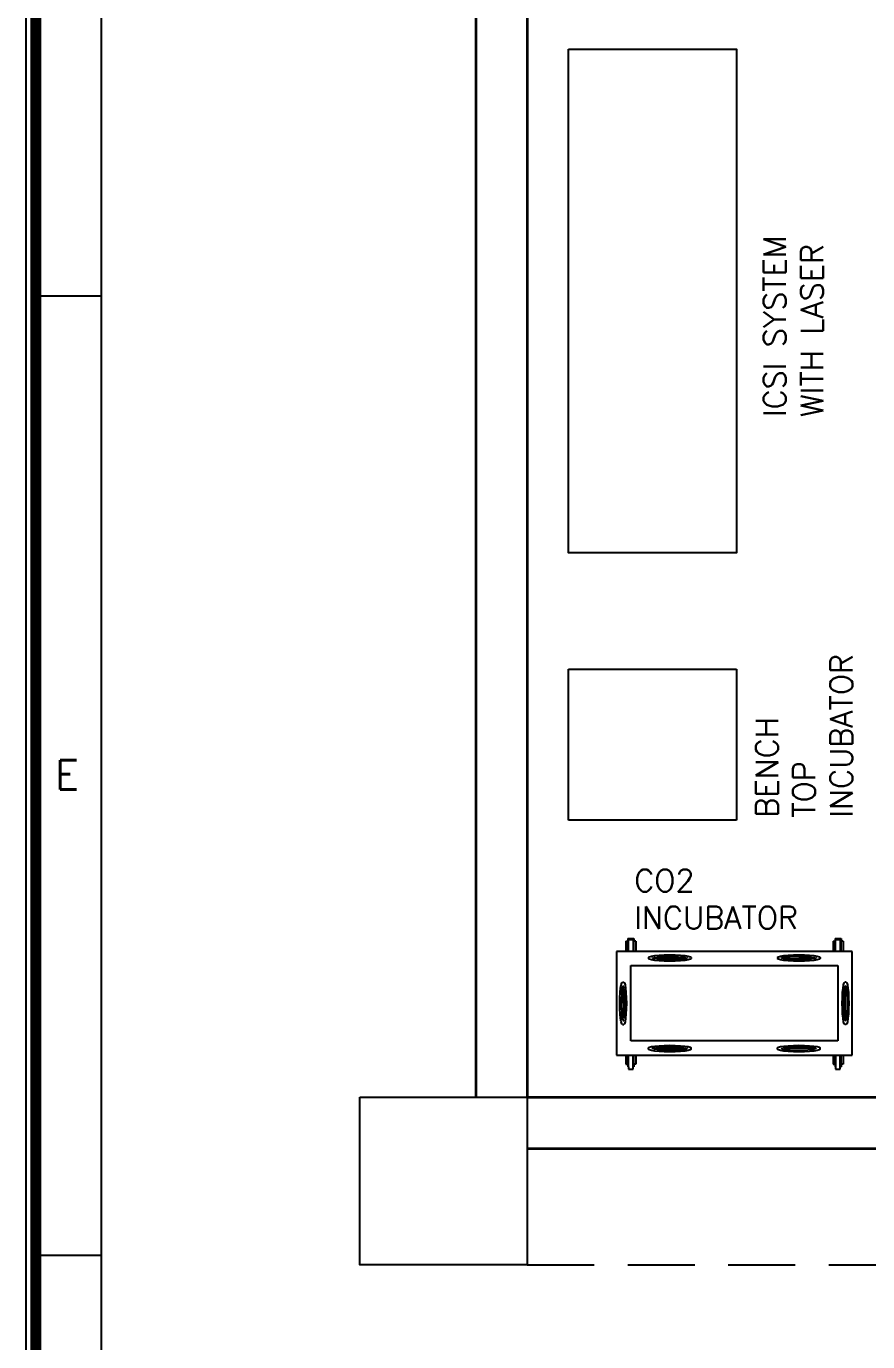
# Model space of a CAD drawing. Extents: x 3485972 to 3601240, y -673889 to -591207.
# Drawn here: x 3485972 to 3489740, y -613114 to -607226 of the extents above; entities that cross this region are included whole.
import ezdxf
from ezdxf.enums import TextEntityAlignment as Align

# ---------------------------------------------------------------- set-up
doc = ezdxf.new("R2010")
doc.units = 0
doc.header["$LTSCALE"] = 6
doc.header["$MEASUREMENT"] = 0
doc.linetypes.add('HIDDEN', pattern=[0.375, 0.25, -0.125])
doc.layers.add('AREA', color=193, linetype='CONTINUOUS', plot=False)
for name, color, linetype in [('Chajja', 7, 'CONTINUOUS'), ('COL', 5, 'CONTINUOUS'), ('equipment desc', 50, 'CONTINUOUS'), ('medical equipment', 4, 'CONTINUOUS'), ('TITLE', 7, 'CONTINUOUS')]:
    doc.layers.add(name, color=color, linetype=linetype)
doc.layers.add('WALL', color=8, linetype='CONTINUOUS', lineweight=35)
doc.styles.add('ROMANS', font='romans.shx')
doc.styles.get("Standard").update_dxf_attribs({"font": 'SIMPLEX'})

# ---------------------------------------------------------------- blocks, each defined once
blk = doc.blocks.new('A$C66962185')
at = {"layer": 'TITLE'}
blk.add_line((2.142, -141176.034), (2.142, -140930.66), dxfattribs=at)
at = {"layer": 'TITLE', "color": 0}
for p, q in [((-0.153, -141053.347), (2.142, -141053.347)), ((0, -141084.592), (2.142, -141084.592))]:
    blk.add_line(p, q, dxfattribs=at)
at = {"layer": 'TITLE', "color": 7, "const_width": 0.355}
blk.add_lwpolyline([(363, -140928.365), (363, -141178.329), (0, -141178.329), (0, -140928.365)], close=True, dxfattribs=at)
at = {"layer": 'TITLE', "color": 0, "style": 'ROMANS'}
blk.add_text('E', height=0.952, dxfattribs=at).set_placement((1.019, -141068.945), align=Align.MIDDLE)

msp = doc.modelspace()

# ---------------------------------------------------------------- linework, layer by layer
at = {"layer": 'AREA'}
for points in [[(3485972.3, -591208), (3535959.9, -591207.2), (3535959.9, -625655.9), (3485972.3, -625656.7)], [(3486015.1, -591250.8), (3535917.2, -591249.9), (3535917.2, -625613.1), (3486015.1, -625613.9)]]:
    msp.add_lwpolyline(points, close=True, dxfattribs=at)
at = {"layer": 'Chajja', "linetype": 'HIDDEN', "ltscale": 200}
msp.add_line((3488215.7, -612770), (3510915.7, -612770), dxfattribs=at)
at = {"layer": 'COL'}
msp.add_lwpolyline([(3487465.7, -612020), (3488215.7, -612020), (3488215.7, -612770), (3487465.7, -612770)], close=True, dxfattribs=at)
at = {"layer": 'medical equipment'}
for p, q in [((3488400.5, -610104.5), (3489153, -610104.5)), ((3488400.5, -610779.2), (3488400.5, -610104.5)), ((3489153, -610104.5), (3489153, -610779.2)), ((3489153, -610779.2), (3488400.5, -610779.2)), ((3488666.5, -611309.9), (3488693, -611309.9)), ((3488666.5, -611309.9), (3488666.5, -611321.2)), ((3488693, -611309.9), (3488693, -611321.2)), ((3489594.4, -611309.9), (3489620.9, -611309.9)), ((3489594.4, -611309.9), (3489594.4, -611321.2)), ((3489620.9, -611309.9), (3489620.9, -611321.2)), ((3488615.4, -611367.6), (3488615.4, -611831.6)), ((3488657.6, -611367.6), (3488615.4, -611367.6)), ((3488657.6, -611321.2), (3488666.5, -611321.2)), ((3488657.6, -611321.2), (3488657.6, -611367.6)), ((3488666.5, -611367.6), (3488657.6, -611367.6)), ((3488666.5, -611321.2), (3488666.5, -611367.6)), ((3488668.1, -611367.6), (3488666.5, -611367.6)), ((3488689.2, -611314.9), (3488668.1, -611314.9)), ((3488668.1, -611367.6), (3488668.1, -611314.9)), ((3488689.2, -611367.6), (3488668.1, -611367.6)), ((3488689.2, -611314.9), (3488689.2, -611367.6)), ((3488693, -611367.6), (3488689.2, -611367.6)), ((3488701.9, -611321.2), (3488693, -611321.2)), ((3488693, -611367.6), (3488693, -611321.2)), ((3488701.9, -611367.6), (3488693, -611367.6)), ((3488701.9, -611321.2), (3488701.9, -611367.6)), ((3489585.5, -611367.6), (3488701.9, -611367.6)), ((3489585.5, -611321.2), (3489594.4, -611321.2)), ((3489585.5, -611321.2), (3489585.5, -611367.6)), ((3489594.4, -611367.6), (3489585.5, -611367.6)), ((3489594.4, -611321.2), (3489594.4, -611367.6)), ((3489596.1, -611367.6), (3489594.4, -611367.6)), ((3489617.1, -611314.9), (3489596.1, -611314.9)), ((3489596.1, -611367.6), (3489596.1, -611314.9)), ((3489617.1, -611367.6), (3489596.1, -611367.6)), ((3489617.1, -611314.9), (3489617.1, -611367.6)), ((3489620.9, -611367.6), (3489617.1, -611367.6)), ((3489629.8, -611321.2), (3489620.9, -611321.2)), ((3489620.9, -611367.6), (3489620.9, -611321.2)), ((3489629.8, -611367.6), (3489620.9, -611367.6)), ((3489629.8, -611321.2), (3489629.8, -611367.6)), ((3489669.9, -611367.6), (3489629.8, -611367.6)), ((3489669.9, -611831.6), (3489669.9, -611367.6)), ((3488758.6, -611394.3), (3488761.9, -611391.2)), ((3488758.6, -611394.3), (3488758.6, -611399.5)), ((3488761.9, -611402.6), (3488758.6, -611399.5)), ((3488761.9, -611391.2), (3488771.3, -611388.4)), ((3488771.3, -611405.5), (3488761.9, -611402.6)), ((3488771.3, -611388.4), (3488786.4, -611385.9)), ((3488786.4, -611407.9), (3488771.3, -611405.5)), ((3488777.3, -611397), (3488774.6, -611399.5)), ((3488777.3, -611397), (3488777.5, -611396.9)), ((3488777.5, -611396.9), (3488785.2, -611394.6)), ((3488777.5, -611396.9), (3488785.2, -611399.2)), ((3488785.2, -611394.6), (3488787, -611394.3)), ((3488797.8, -611401.3), (3488785.2, -611399.2)), ((3488786.4, -611385.9), (3488806.1, -611384)), ((3488806.1, -611409.8), (3488786.4, -611407.9)), ((3488787, -611394.3), (3488797.8, -611392.5)), ((3488797.8, -611396.1), (3488787, -611394.3)), ((3488814.1, -611391), (3488797.8, -611392.5)), ((3488814.1, -611397.6), (3488797.8, -611396.1)), ((3488814.1, -611402.9), (3488797.8, -611401.3)), ((3488806.1, -611384), (3488829.1, -611382.8)), ((3488829.1, -611411), (3488806.1, -611409.8)), ((3488833.2, -611390), (3488814.1, -611391)), ((3488833.2, -611398.6), (3488814.1, -611397.6)), ((3488833.2, -611403.8), (3488814.1, -611402.9)), ((3488829.1, -611382.8), (3488853.7, -611382.4)), ((3488853.7, -611411.4), (3488829.1, -611411)), ((3488853.7, -611389.6), (3488833.2, -611390)), ((3488853.7, -611399), (3488833.2, -611398.6)), ((3488853.7, -611404.2), (3488833.2, -611403.8)), ((3488853.7, -611382.4), (3488878.3, -611382.8)), ((3488874.1, -611390), (3488853.7, -611389.6)), ((3488874.1, -611398.6), (3488853.7, -611399)), ((3488874.1, -611403.8), (3488853.7, -611404.2)), ((3488878.3, -611411), (3488853.7, -611411.4)), ((3488874.1, -611390), (3488893.2, -611391)), ((3488893.2, -611397.6), (3488874.1, -611398.6)), ((3488893.2, -611402.9), (3488874.1, -611403.8)), ((3488878.3, -611382.8), (3488901.2, -611384)), ((3488901.2, -611409.8), (3488878.3, -611411)), ((3488893.2, -611391), (3488909.6, -611392.5)), ((3488909.6, -611396.1), (3488893.2, -611397.6)), ((3488909.6, -611401.3), (3488893.2, -611402.9)), ((3488901.2, -611384), (3488920.9, -611385.9)), ((3488920.9, -611407.9), (3488901.2, -611409.8)), ((3488920.4, -611394.3), (3488909.6, -611392.5)), ((3488909.6, -611396.1), (3488920.4, -611394.3)), ((3488909.6, -611401.3), (3488922.2, -611399.2)), ((3488922.2, -611394.6), (3488920.4, -611394.3)), ((3488920.9, -611385.9), (3488936, -611388.4)), ((3488936, -611405.5), (3488920.9, -611407.9)), ((3488922.2, -611394.6), (3488929.9, -611396.9)), ((3488922.2, -611399.2), (3488929.9, -611396.9)), ((3488929.9, -611396.9), (3488930.1, -611397)), ((3488932.8, -611399.5), (3488930.1, -611397)), ((3488936, -611388.4), (3488945.5, -611391.2)), ((3488945.5, -611402.6), (3488936, -611405.5)), ((3488945.5, -611391.2), (3488948.7, -611394.3)), ((3488948.7, -611399.5), (3488945.5, -611402.6)), ((3488948.7, -611394.3), (3488948.7, -611399.5)), ((3489336.6, -611394.3), (3489339.8, -611391.2)), ((3489336.6, -611394.3), (3489336.6, -611399.5)), ((3489339.8, -611402.6), (3489336.6, -611399.5)), ((3489339.8, -611391.2), (3489349.3, -611388.4)), ((3489349.3, -611405.5), (3489339.8, -611402.6)), ((3489349.3, -611388.4), (3489364.4, -611385.9)), ((3489364.4, -611407.9), (3489349.3, -611405.5)), ((3489355.2, -611397), (3489352.5, -611399.5)), ((3489355.4, -611396.9), (3489355.2, -611397)), ((3489363.1, -611394.6), (3489355.4, -611396.9)), ((3489363.1, -611399.2), (3489355.4, -611396.9)), ((3489364.9, -611394.3), (3489363.1, -611394.6)), ((3489363.1, -611399.2), (3489375.7, -611401.3)), ((3489364.4, -611385.9), (3489384.1, -611384)), ((3489384.1, -611409.8), (3489364.4, -611407.9)), ((3489375.7, -611392.5), (3489364.9, -611394.3)), ((3489364.9, -611394.3), (3489375.7, -611396.1)), ((3489392.1, -611391), (3489375.7, -611392.5)), ((3489375.7, -611396.1), (3489392.1, -611397.6)), ((3489375.7, -611401.3), (3489392.1, -611402.9)), ((3489384.1, -611384), (3489407, -611382.8)), ((3489407, -611411), (3489384.1, -611409.8)), ((3489411.2, -611390), (3489392.1, -611391)), ((3489392.1, -611397.6), (3489411.2, -611398.6)), ((3489392.1, -611402.9), (3489411.2, -611403.8)), ((3489407, -611382.8), (3489431.6, -611382.4)), ((3489431.6, -611411.4), (3489407, -611411)), ((3489431.6, -611389.6), (3489411.2, -611390)), ((3489411.2, -611398.6), (3489431.6, -611399)), ((3489411.2, -611403.8), (3489431.6, -611404.2)), ((3489431.6, -611382.4), (3489456.2, -611382.8)), ((3489452.1, -611390), (3489431.6, -611389.6)), ((3489452.1, -611398.6), (3489431.6, -611399)), ((3489452.1, -611403.8), (3489431.6, -611404.2)), ((3489456.2, -611411), (3489431.6, -611411.4)), ((3489471.2, -611391), (3489452.1, -611390)), ((3489471.2, -611397.6), (3489452.1, -611398.6)), ((3489471.2, -611402.9), (3489452.1, -611403.8)), ((3489456.2, -611382.8), (3489479.2, -611384)), ((3489479.2, -611409.8), (3489456.2, -611411)), ((3489487.5, -611392.5), (3489471.2, -611391)), ((3489471.2, -611397.6), (3489487.5, -611396.1)), ((3489471.2, -611402.9), (3489487.5, -611401.3)), ((3489479.2, -611384), (3489498.9, -611385.9)), ((3489498.9, -611407.9), (3489479.2, -611409.8)), ((3489487.5, -611392.5), (3489498.3, -611394.3)), ((3489498.3, -611394.3), (3489487.5, -611396.1)), ((3489500.1, -611399.2), (3489487.5, -611401.3)), ((3489498.3, -611394.3), (3489500.1, -611394.6)), ((3489498.9, -611385.9), (3489514, -611388.4)), ((3489514, -611405.5), (3489498.9, -611407.9)), ((3489500.1, -611394.6), (3489507.8, -611396.9)), ((3489500.1, -611399.2), (3489507.8, -611396.9)), ((3489507.8, -611396.9), (3489508, -611397)), ((3489510.7, -611399.5), (3489508, -611397)), ((3489514, -611388.4), (3489523.4, -611391.2)), ((3489523.4, -611402.6), (3489514, -611405.5)), ((3489523.4, -611391.2), (3489526.7, -611394.3)), ((3489526.7, -611399.5), (3489523.4, -611402.6)), ((3489526.7, -611394.3), (3489526.7, -611399.5)), ((3488678.7, -611768.3), (3488678.7, -611430.9)), ((3488678.7, -611430.9), (3489606.6, -611430.9)), ((3489606.6, -611430.9), (3489606.6, -611768.3)), ((3488631.8, -611552), (3488633.7, -611532.3)), ((3488633.7, -611532.3), (3488636.2, -611517.3)), ((3488636.2, -611517.3), (3488639, -611507.8)), ((3488638.8, -611560), (3488640.4, -611543.7)), ((3488639, -611507.8), (3488642.1, -611504.6)), ((3488640.4, -611543.7), (3488642.1, -611532.9)), ((3488642.1, -611504.6), (3488647.3, -611504.6)), ((3488642.1, -611532.9), (3488642.4, -611531.1)), ((3488643.9, -611543.7), (3488642.1, -611532.9)), ((3488642.4, -611531.1), (3488644.7, -611523.4)), ((3488645.4, -611560), (3488643.9, -611543.7)), ((3488644.7, -611523.4), (3488644.8, -611523.2)), ((3488644.7, -611523.4), (3488647.1, -611531.1)), ((3488644.8, -611523.2), (3488647.3, -611520.5)), ((3488649.1, -611543.7), (3488647.1, -611531.1)), ((3488647.3, -611504.6), (3488650.4, -611507.8)), ((3488650.7, -611560), (3488649.1, -611543.7)), ((3488650.4, -611507.8), (3488653.3, -611517.3)), ((3488653.3, -611517.3), (3488655.7, -611532.3)), ((3488655.7, -611532.3), (3488657.6, -611552)), ((3489627.7, -611552), (3489629.6, -611532.3)), ((3489629.6, -611532.3), (3489632, -611517.3)), ((3489632, -611517.3), (3489634.9, -611507.8)), ((3489634.6, -611560), (3489636.2, -611543.7)), ((3489634.9, -611507.8), (3489638, -611504.6)), ((3489636.2, -611543.7), (3489638.2, -611531.1)), ((3489643.2, -611504.6), (3489638, -611504.6)), ((3489638, -611520.5), (3489640.5, -611523.2)), ((3489638.2, -611531.1), (3489640.6, -611523.4)), ((3489639.9, -611560), (3489641.4, -611543.7)), ((3489640.5, -611523.2), (3489640.6, -611523.4)), ((3489640.6, -611523.4), (3489642.9, -611531.1)), ((3489641.4, -611543.7), (3489643.2, -611532.9)), ((3489642.9, -611531.1), (3489643.2, -611532.9)), ((3489643.2, -611504.6), (3489646.2, -611507.8)), ((3489643.2, -611532.9), (3489644.9, -611543.7)), ((3489644.9, -611543.7), (3489646.5, -611560)), ((3489646.2, -611507.8), (3489649.1, -611517.3)), ((3489649.1, -611517.3), (3489651.6, -611532.3)), ((3489651.6, -611532.3), (3489653.5, -611552)), ((3488630.3, -611599.6), (3488630.7, -611575)), ((3488630.7, -611624.2), (3488630.3, -611599.6)), ((3488630.7, -611575), (3488631.8, -611552)), ((3488637.8, -611579.1), (3488637.5, -611599.6)), ((3488637.8, -611620.1), (3488637.5, -611599.6)), ((3488638.8, -611560), (3488637.8, -611579.1)), ((3488645.4, -611560), (3488646.4, -611579.1)), ((3488646.4, -611579.1), (3488646.8, -611599.6)), ((3488646.8, -611599.6), (3488646.4, -611620.1)), ((3488650.7, -611560), (3488651.7, -611579.1)), ((3488651.7, -611579.1), (3488652, -611599.6)), ((3488652, -611599.6), (3488651.7, -611620.1)), ((3488657.6, -611552), (3488658.8, -611575)), ((3488658.8, -611575), (3488659.2, -611599.6)), ((3488659.2, -611599.6), (3488658.8, -611624.2)), ((3489626.1, -611599.6), (3489626.5, -611575)), ((3489626.5, -611624.2), (3489626.1, -611599.6)), ((3489626.5, -611575), (3489627.7, -611552)), ((3489633.3, -611599.6), (3489633.6, -611579.1)), ((3489633.6, -611620.1), (3489633.3, -611599.6)), ((3489633.6, -611579.1), (3489634.6, -611560)), ((3489638.5, -611599.6), (3489638.9, -611579.1)), ((3489638.9, -611620.1), (3489638.5, -611599.6)), ((3489638.9, -611579.1), (3489639.9, -611560)), ((3489646.5, -611560), (3489647.5, -611579.1)), ((3489647.5, -611579.1), (3489647.8, -611599.6)), ((3489647.8, -611599.6), (3489647.5, -611620.1)), ((3489653.5, -611552), (3489654.6, -611575)), ((3489654.6, -611575), (3489655, -611599.6)), ((3489655, -611599.6), (3489654.6, -611624.2)), ((3488631.8, -611647.2), (3488630.7, -611624.2)), ((3488633.7, -611666.8), (3488631.8, -611647.2)), ((3488637.8, -611620.1), (3488638.8, -611639.1)), ((3488640.4, -611655.5), (3488638.8, -611639.1)), ((3488642.1, -611666.3), (3488640.4, -611655.5)), ((3488643.9, -611655.5), (3488642.1, -611666.3)), ((3488645.4, -611639.1), (3488643.9, -611655.5)), ((3488646.4, -611620.1), (3488645.4, -611639.1)), ((3488649.1, -611655.5), (3488647.1, -611668.1)), ((3488650.7, -611639.1), (3488649.1, -611655.5)), ((3488651.7, -611620.1), (3488650.7, -611639.1)), ((3488657.6, -611647.2), (3488655.7, -611666.8)), ((3488658.8, -611624.2), (3488657.6, -611647.2)), ((3489627.7, -611647.2), (3489626.5, -611624.2)), ((3489629.6, -611666.8), (3489627.7, -611647.2)), ((3489634.6, -611639.1), (3489633.6, -611620.1)), ((3489636.2, -611655.5), (3489634.6, -611639.1)), ((3489638.2, -611668.1), (3489636.2, -611655.5)), ((3489639.9, -611639.1), (3489638.9, -611620.1)), ((3489641.4, -611655.5), (3489639.9, -611639.1)), ((3489643.2, -611666.3), (3489641.4, -611655.5)), ((3489644.9, -611655.5), (3489643.2, -611666.3)), ((3489646.5, -611639.1), (3489644.9, -611655.5)), ((3489647.5, -611620.1), (3489646.5, -611639.1)), ((3489653.5, -611647.2), (3489651.6, -611666.8)), ((3489654.6, -611624.2), (3489653.5, -611647.2)), ((3488636.2, -611681.9), (3488633.7, -611666.8)), ((3488639, -611691.4), (3488636.2, -611681.9)), ((3488642.1, -611694.6), (3488639, -611691.4)), ((3488642.4, -611668.1), (3488642.1, -611666.3)), ((3488642.1, -611694.6), (3488647.3, -611694.6)), ((3488644.7, -611675.8), (3488642.4, -611668.1)), ((3488644.7, -611675.8), (3488647.1, -611668.1)), ((3488644.8, -611676), (3488644.7, -611675.8)), ((3488644.8, -611676), (3488647.3, -611678.7)), ((3488650.4, -611691.4), (3488647.3, -611694.6)), ((3488653.3, -611681.9), (3488650.4, -611691.4)), ((3488655.7, -611666.8), (3488653.3, -611681.9)), ((3489632, -611681.9), (3489629.6, -611666.8)), ((3489634.9, -611691.4), (3489632, -611681.9)), ((3489638, -611694.6), (3489634.9, -611691.4)), ((3489640.5, -611676), (3489638, -611678.7)), ((3489643.2, -611694.6), (3489638, -611694.6)), ((3489640.6, -611675.8), (3489638.2, -611668.1)), ((3489640.6, -611675.8), (3489640.5, -611676)), ((3489642.9, -611668.1), (3489640.6, -611675.8)), ((3489643.2, -611666.3), (3489642.9, -611668.1)), ((3489646.2, -611691.4), (3489643.2, -611694.6)), ((3489649.1, -611681.9), (3489646.2, -611691.4)), ((3489651.6, -611666.8), (3489649.1, -611681.9)), ((3489606.6, -611768.3), (3488678.7, -611768.3)), ((3488615.4, -611831.6), (3488657.6, -611831.6)), ((3488657.6, -611831.6), (3488666.5, -611831.6)), ((3488657.6, -611831.6), (3488657.6, -611872.2)), ((3488666.5, -611831.6), (3488668.1, -611831.6)), ((3488666.5, -611831.6), (3488666.5, -611872.2)), ((3488668.1, -611831.6), (3488689.2, -611831.6)), ((3488668.1, -611883.5), (3488668.1, -611831.6)), ((3488689.2, -611831.6), (3488693, -611831.6)), ((3488689.2, -611883.5), (3488689.2, -611831.6)), ((3488693, -611831.6), (3488701.9, -611831.6)), ((3488693, -611872.2), (3488693, -611831.6)), ((3488701.9, -611831.6), (3489585.5, -611831.6)), ((3488701.9, -611831.6), (3488701.9, -611872.2)), ((3488758.6, -611799.6), (3488761.9, -611796.6)), ((3488758.6, -611804.9), (3488758.6, -611799.6)), ((3488761.9, -611807.9), (3488758.6, -611804.9)), ((3488761.9, -611796.6), (3488771.3, -611793.7)), ((3488771.3, -611810.8), (3488761.9, -611807.9)), ((3488771.3, -611793.7), (3488786.4, -611791.3)), ((3488786.4, -611813.3), (3488771.3, -611810.8)), ((3488777.3, -611802.2), (3488774.6, -611799.6)), ((3488777.5, -611802.3), (3488777.3, -611802.2)), ((3488785.2, -611799.9), (3488777.5, -611802.3)), ((3488785.2, -611804.6), (3488777.5, -611802.3)), ((3488785.2, -611799.9), (3488797.8, -611797.9)), ((3488787, -611804.9), (3488785.2, -611804.6)), ((3488786.4, -611791.3), (3488806.1, -611789.4)), ((3488806.1, -611815.1), (3488786.4, -611813.3)), ((3488787, -611804.9), (3488797.8, -611803.1)), ((3488797.8, -611806.6), (3488787, -611804.9)), ((3488797.8, -611797.9), (3488814.1, -611796.3)), ((3488797.8, -611803.1), (3488814.1, -611801.5)), ((3488797.8, -611806.6), (3488814.1, -611808.2)), ((3488806.1, -611789.4), (3488829.1, -611788.2)), ((3488829.1, -611816.3), (3488806.1, -611815.1)), ((3488814.1, -611796.3), (3488833.2, -611795.3)), ((3488814.1, -611801.5), (3488833.2, -611800.6)), ((3488833.2, -611809.2), (3488814.1, -611808.2)), ((3488829.1, -611788.2), (3488853.7, -611787.8)), ((3488853.7, -611816.7), (3488829.1, -611816.3)), ((3488833.2, -611795.3), (3488853.7, -611795)), ((3488833.2, -611800.6), (3488853.7, -611800.2)), ((3488833.2, -611809.2), (3488853.7, -611809.5)), ((3488853.7, -611787.8), (3488878.3, -611788.2)), ((3488874.1, -611795.3), (3488853.7, -611795)), ((3488874.1, -611800.6), (3488853.7, -611800.2)), ((3488874.1, -611809.2), (3488853.7, -611809.5)), ((3488878.3, -611816.3), (3488853.7, -611816.7)), ((3488893.2, -611796.3), (3488874.1, -611795.3)), ((3488893.2, -611801.5), (3488874.1, -611800.6)), ((3488893.2, -611808.2), (3488874.1, -611809.2)), ((3488878.3, -611788.2), (3488901.2, -611789.4)), ((3488901.2, -611815.1), (3488878.3, -611816.3)), ((3488909.6, -611797.9), (3488893.2, -611796.3)), ((3488909.6, -611803.1), (3488893.2, -611801.5)), ((3488893.2, -611808.2), (3488909.6, -611806.6)), ((3488901.2, -611789.4), (3488920.9, -611791.3)), ((3488920.9, -611813.3), (3488901.2, -611815.1)), ((3488909.6, -611797.9), (3488922.2, -611799.9)), ((3488909.6, -611803.1), (3488920.4, -611804.9)), ((3488909.6, -611806.6), (3488920.4, -611804.9)), ((3488920.4, -611804.9), (3488922.2, -611804.6)), ((3488920.9, -611791.3), (3488936, -611793.7)), ((3488936, -611810.8), (3488920.9, -611813.3)), ((3488922.2, -611799.9), (3488929.9, -611802.3)), ((3488922.2, -611804.6), (3488929.9, -611802.3)), ((3488929.9, -611802.3), (3488930.1, -611802.2)), ((3488932.8, -611799.6), (3488930.1, -611802.2)), ((3488936, -611793.7), (3488945.5, -611796.6)), ((3488945.5, -611807.9), (3488936, -611810.8)), ((3488945.5, -611796.6), (3488948.7, -611799.6)), ((3488948.7, -611804.9), (3488945.5, -611807.9)), ((3488948.7, -611804.9), (3488948.7, -611799.6)), ((3489336.6, -611799.6), (3489339.8, -611796.6)), ((3489336.6, -611804.9), (3489336.6, -611799.6)), ((3489339.8, -611807.9), (3489336.6, -611804.9)), ((3489339.8, -611796.6), (3489349.3, -611793.7)), ((3489349.3, -611810.8), (3489339.8, -611807.9)), ((3489349.3, -611793.7), (3489364.4, -611791.3)), ((3489364.4, -611813.3), (3489349.3, -611810.8)), ((3489352.5, -611799.6), (3489355.2, -611802.2)), ((3489355.2, -611802.2), (3489355.4, -611802.3)), ((3489355.4, -611802.3), (3489363.1, -611799.9)), ((3489355.4, -611802.3), (3489363.1, -611804.6)), ((3489375.7, -611797.9), (3489363.1, -611799.9)), ((3489363.1, -611804.6), (3489364.9, -611804.9)), ((3489364.4, -611791.3), (3489384.1, -611789.4)), ((3489384.1, -611815.1), (3489364.4, -611813.3)), ((3489375.7, -611803.1), (3489364.9, -611804.9)), ((3489364.9, -611804.9), (3489375.7, -611806.6)), ((3489392.1, -611796.3), (3489375.7, -611797.9)), ((3489392.1, -611801.5), (3489375.7, -611803.1)), ((3489375.7, -611806.6), (3489392.1, -611808.2)), ((3489384.1, -611789.4), (3489407, -611788.2)), ((3489407, -611816.3), (3489384.1, -611815.1)), ((3489411.2, -611795.3), (3489392.1, -611796.3)), ((3489411.2, -611800.6), (3489392.1, -611801.5)), ((3489392.1, -611808.2), (3489411.2, -611809.2)), ((3489407, -611788.2), (3489431.6, -611787.8)), ((3489431.6, -611816.7), (3489407, -611816.3)), ((3489431.6, -611795), (3489411.2, -611795.3)), ((3489431.6, -611800.2), (3489411.2, -611800.6)), ((3489411.2, -611809.2), (3489431.6, -611809.5)), ((3489431.6, -611787.8), (3489456.2, -611788.2)), ((3489452.1, -611795.3), (3489431.6, -611795)), ((3489452.1, -611800.6), (3489431.6, -611800.2)), ((3489431.6, -611809.5), (3489452.1, -611809.2)), ((3489456.2, -611816.3), (3489431.6, -611816.7)), ((3489471.2, -611796.3), (3489452.1, -611795.3)), ((3489471.2, -611801.5), (3489452.1, -611800.6)), ((3489452.1, -611809.2), (3489471.2, -611808.2)), ((3489456.2, -611788.2), (3489479.2, -611789.4)), ((3489479.2, -611815.1), (3489456.2, -611816.3)), ((3489487.5, -611797.9), (3489471.2, -611796.3)), ((3489487.5, -611803.1), (3489471.2, -611801.5)), ((3489487.5, -611806.6), (3489471.2, -611808.2)), ((3489479.2, -611789.4), (3489498.9, -611791.3)), ((3489498.9, -611813.3), (3489479.2, -611815.1)), ((3489500.1, -611799.9), (3489487.5, -611797.9)), ((3489498.3, -611804.9), (3489487.5, -611803.1)), ((3489487.5, -611806.6), (3489498.3, -611804.9)), ((3489498.3, -611804.9), (3489500.1, -611804.6)), ((3489498.9, -611791.3), (3489514, -611793.7)), ((3489514, -611810.8), (3489498.9, -611813.3)), ((3489507.8, -611802.3), (3489500.1, -611799.9)), ((3489507.8, -611802.3), (3489500.1, -611804.6)), ((3489508, -611802.2), (3489507.8, -611802.3)), ((3489508, -611802.2), (3489510.7, -611799.6)), ((3489514, -611793.7), (3489523.4, -611796.6)), ((3489523.4, -611807.9), (3489514, -611810.8)), ((3489523.4, -611796.6), (3489526.7, -611799.6)), ((3489526.7, -611804.9), (3489523.4, -611807.9)), ((3489526.7, -611804.9), (3489526.7, -611799.6)), ((3489585.5, -611831.6), (3489594.4, -611831.6)), ((3489585.5, -611831.6), (3489585.5, -611872.2)), ((3489594.4, -611831.6), (3489596.1, -611831.6)), ((3489594.4, -611831.6), (3489594.4, -611872.2)), ((3489596.1, -611831.6), (3489617.1, -611831.6)), ((3489596.1, -611831.6), (3489596.1, -611883.5)), ((3489617.1, -611831.6), (3489620.9, -611831.6)), ((3489617.1, -611883.5), (3489617.1, -611831.6)), ((3489620.9, -611831.6), (3489629.8, -611831.6)), ((3489620.9, -611872.2), (3489620.9, -611831.6)), ((3489629.8, -611831.6), (3489669.9, -611831.6)), ((3489629.8, -611831.6), (3489629.8, -611872.2)), ((3488657.6, -611872.2), (3488666.5, -611872.2)), ((3488666.5, -611872.2), (3488666.5, -611883.5)), ((3488666.5, -611883.5), (3488668.1, -611883.5)), ((3488668.1, -611883.5), (3488668.1, -611894.8)), ((3488668.1, -611894.8), (3488689.2, -611894.8)), ((3488689.2, -611883.5), (3488693, -611883.5)), ((3488689.2, -611894.8), (3488689.2, -611883.5)), ((3488701.9, -611872.2), (3488693, -611872.2)), ((3488693, -611872.2), (3488693, -611883.5)), ((3489585.5, -611872.2), (3489594.4, -611872.2)), ((3489594.4, -611872.2), (3489594.4, -611883.5)), ((3489594.4, -611883.5), (3489596.1, -611883.5)), ((3489596.1, -611883.5), (3489596.1, -611894.8)), ((3489596.1, -611894.8), (3489617.1, -611894.8)), ((3489617.1, -611883.5), (3489620.9, -611883.5)), ((3489617.1, -611894.8), (3489617.1, -611883.5)), ((3489629.8, -611872.2), (3489620.9, -611872.2)), ((3489620.9, -611872.2), (3489620.9, -611883.5))]:
    msp.add_line(p, q, dxfattribs=at)
msp.add_lwpolyline([(3488400.5, -607328.4), (3489153, -607328.4), (3489153, -609583.8), (3488400.5, -609583.8)], close=True, dxfattribs=at)
at = {"layer": 'WALL', "linetype": 'ByBlock'}
for p, q in [((3487985.7, -606055), (3487985.7, -612020)), ((3487985.7, -606055), (3487985.7, -612020)), ((3488215.7, -606055), (3488215.7, -612020)), ((3488215.7, -606055), (3488215.7, -612020)), ((3488215.7, -612020), (3492515.7, -612020)), ((3488215.7, -612250), (3492515.7, -612250))]:
    msp.add_line(p, q, dxfattribs=at)

# ---------------------------------------------------------------- block references
at = {"layer": 'TITLE', "xscale": 137.4720978042101, "yscale": 137.4720968119004, "zscale": 137.4720972069543}
msp.add_blockref('A$C66962185', (3486015.1, 18782467), dxfattribs=at)

# ---------------------------------------------------------------- texts
at = {"layer": 'equipment desc', "linetype": 'ByBlock', "char_height": 100, "attachment_point": 1, "rotation": 90}
for s, width, insert in [('ICSI SYSTEM WITH LASER', 984.17, (3489273.9, -608975.8)), ('BENCH TOP INCUBATOR', 492.085, (3489238.3, -610768.6))]:
    msp.add_mtext_dynamic_manual_height_columns(s, width=width, gutter_width=10, heights=[0], dxfattribs=dict(at, insert=insert))
at = {"layer": 'equipment desc', "linetype": 'ByBlock', "insert": (3488694.8, -611000), "char_height": 100, "attachment_point": 1}
msp.add_mtext_dynamic_manual_height_columns('CO2 INCUBATOR', width=695.149, gutter_width=10, heights=[0], dxfattribs=at)

doc.saveas('drawing.dxf')
